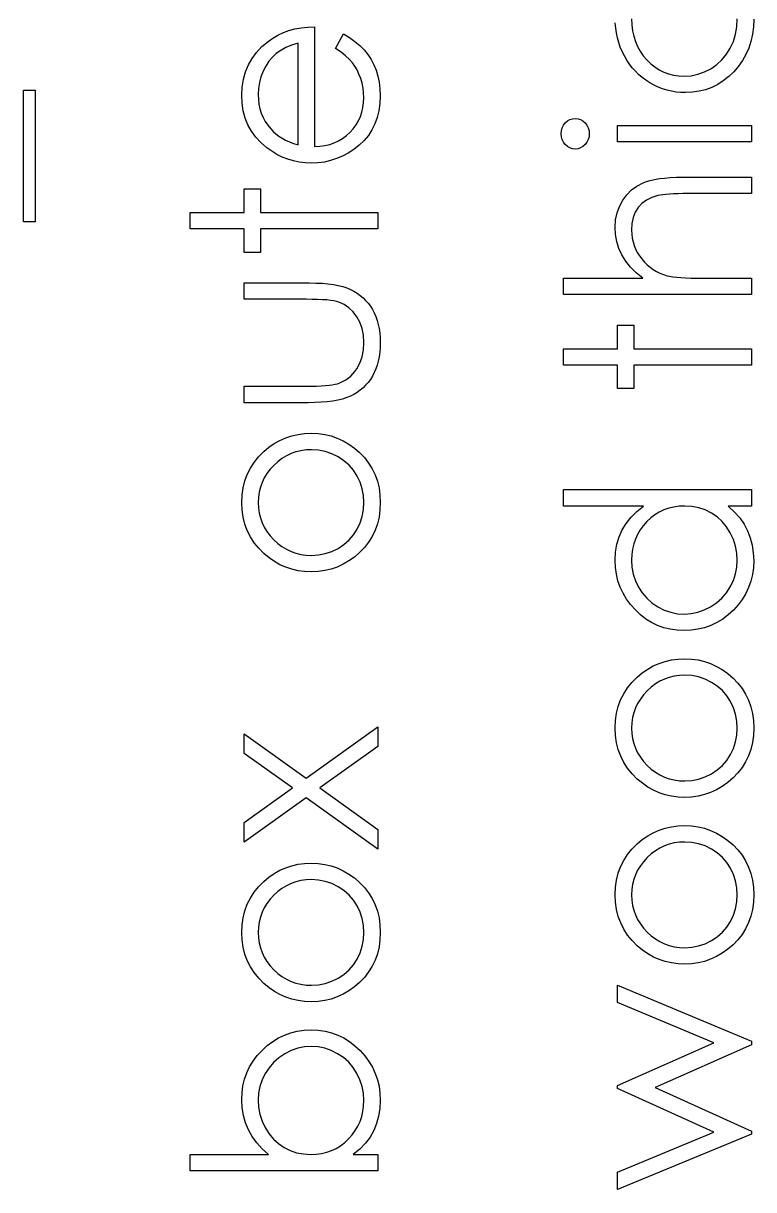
# Model space of a CAD drawing. Header units: millimetres. Extents: x -512 to -50, y 143 to 454.
# Drawn here: x -405.18 to -393.22, y 164.06 to 183.15 of the extents above; entities that cross this region are included whole.
import ezdxf

# ---------------------------------------------------------------- set-up
doc = ezdxf.new("R2010")
doc.units = ezdxf.units.MM

msp = doc.modelspace()

# ---------------------------------------------------------------- linework, layer by layer
at = {"color": 7, "linetype": 'Continuous', "flags": 128}
for points in [[(-393.222, 183.222), (-393.227, 183.095), (-393.242, 182.973), (-393.268, 182.857), (-393.303, 182.747), (-393.349, 182.642), (-393.405, 182.542), (-393.471, 182.448), (-393.548, 182.36), (-393.631, 182.279), (-393.719, 182.21), (-393.811, 182.151), (-393.908, 182.103), (-394.009, 182.065), (-394.114, 182.039), (-394.224, 182.023), (-394.339, 182.017), (-394.339, 182.017), (-394.416, 182.02), (-394.492, 182.027), (-394.567, 182.039), (-394.641, 182.058), (-394.713, 182.08), (-394.784, 182.107), (-394.853, 182.14), (-394.921, 182.177), (-394.986, 182.219), (-395.048, 182.265), (-395.106, 182.314), (-395.16, 182.368), (-395.211, 182.424), (-395.257, 182.485), (-395.301, 182.55), (-395.34, 182.618), (-395.376, 182.689), (-395.406, 182.762), (-395.432, 182.837), (-395.453, 182.914), (-395.47, 182.994), (-395.482, 183.075), (-395.489, 183.158)], [(-395.222, 183.225), (-395.218, 183.126), (-395.206, 183.031), (-395.186, 182.941), (-395.159, 182.855), (-395.124, 182.773), (-395.081, 182.696), (-395.03, 182.622), (-394.971, 182.553), (-394.907, 182.491), (-394.839, 182.437), (-394.768, 182.39), (-394.694, 182.353), (-394.616, 182.324), (-394.535, 182.303), (-394.45, 182.291), (-394.363, 182.286), (-394.363, 182.286), (-394.248, 182.294), (-394.136, 182.317), (-394.028, 182.356), (-393.924, 182.409), (-393.827, 182.476), (-393.741, 182.555), (-393.667, 182.645), (-393.605, 182.746), (-393.555, 182.857), (-393.519, 182.973), (-393.498, 183.097), (-393.491, 183.226)], [(-400.068, 182.74), (-399.942, 182.979), (-399.942, 182.979), (-399.842, 182.92), (-399.752, 182.857), (-399.672, 182.789), (-399.602, 182.717), (-399.541, 182.641), (-399.488, 182.561), (-399.442, 182.475), (-399.405, 182.384), (-399.376, 182.289), (-399.354, 182.187), (-399.342, 182.08), (-399.337, 181.966), (-399.337, 181.966), (-399.343, 181.84), (-399.359, 181.721), (-399.386, 181.609), (-399.424, 181.504), (-399.473, 181.407), (-399.532, 181.316), (-399.602, 181.232), (-399.683, 181.155), (-399.771, 181.087), (-399.862, 181.027), (-399.956, 180.978), (-400.052, 180.937), (-400.152, 180.904), (-400.253, 180.881), (-400.358, 180.868), (-400.466, 180.863), (-400.466, 180.863), (-400.567, 180.868), (-400.665, 180.879), (-400.761, 180.899), (-400.854, 180.926), (-400.944, 180.962), (-401.031, 181.005), (-401.116, 181.057), (-401.198, 181.116), (-401.198, 181.116), (-401.293, 181.199), (-401.376, 181.289), (-401.447, 181.386), (-401.504, 181.49), (-401.549, 181.601), (-401.581, 181.718), (-401.6, 181.842), (-401.607, 181.973), (-401.607, 181.973), (-401.6, 182.107), (-401.58, 182.235), (-401.546, 182.356), (-401.498, 182.47), (-401.438, 182.577), (-401.364, 182.676), (-401.276, 182.77), (-401.175, 182.856), (-401.175, 182.856), (-401.096, 182.911), (-401.013, 182.958), (-400.925, 182.999), (-400.833, 183.032), (-400.735, 183.059), (-400.633, 183.078), (-400.526, 183.089), (-400.414, 183.094), (-400.414, 183.094), (-400.414, 181.133), (-400.414, 181.133), (-400.328, 181.138), (-400.245, 181.15), (-400.166, 181.169), (-400.092, 181.196), (-400.021, 181.228), (-399.955, 181.268), (-399.892, 181.315), (-399.833, 181.368), (-399.78, 181.427), (-399.734, 181.489), (-399.695, 181.554), (-399.663, 181.624), (-399.638, 181.696), (-399.621, 181.771), (-399.61, 181.85), (-399.607, 181.933), (-399.607, 181.933), (-399.61, 182.013), (-399.619, 182.092), (-399.635, 182.17), (-399.658, 182.247), (-399.686, 182.321), (-399.718, 182.389), (-399.754, 182.451), (-399.794, 182.507), (-399.843, 182.562), (-399.905, 182.619), (-399.98, 182.678), (-400.068, 182.74)], [(-400.683, 182.825), (-400.79, 182.793), (-400.884, 182.754), (-400.968, 182.709), (-401.04, 182.657), (-401.104, 182.598), (-401.161, 182.53), (-401.212, 182.453), (-401.256, 182.367), (-401.291, 182.276), (-401.317, 182.181), (-401.332, 182.085), (-401.337, 181.987), (-401.337, 181.987), (-401.334, 181.906), (-401.325, 181.828), (-401.308, 181.753), (-401.286, 181.681), (-401.257, 181.612), (-401.222, 181.545), (-401.18, 181.482), (-401.132, 181.422), (-401.132, 181.422), (-401.092, 181.38), (-401.048, 181.341), (-400.999, 181.304), (-400.945, 181.27), (-400.887, 181.239), (-400.823, 181.21), (-400.756, 181.184), (-400.683, 181.161), (-400.683, 181.161), (-400.683, 182.825)], [(-405.183, 179.902), (-405.183, 182.056), (-405.183, 182.056), (-404.991, 182.056), (-404.991, 182.056), (-404.991, 179.902), (-404.991, 179.902), (-405.183, 179.902)], [(-396.376, 181.343), (-396.372, 181.393), (-396.359, 181.439), (-396.337, 181.482), (-396.308, 181.52), (-396.272, 181.553), (-396.233, 181.576), (-396.19, 181.589), (-396.144, 181.594), (-396.144, 181.594), (-396.099, 181.589), (-396.057, 181.576), (-396.018, 181.553), (-395.982, 181.52), (-395.953, 181.482), (-395.931, 181.439), (-395.918, 181.393), (-395.914, 181.343), (-395.914, 181.343), (-395.918, 181.294), (-395.931, 181.249), (-395.953, 181.206), (-395.982, 181.167), (-396.018, 181.136), (-396.057, 181.113), (-396.099, 181.099), (-396.144, 181.094), (-396.144, 181.094), (-396.19, 181.099), (-396.233, 181.113), (-396.272, 181.136), (-396.308, 181.167), (-396.337, 181.206), (-396.359, 181.249), (-396.372, 181.294), (-396.376, 181.343)], [(-395.452, 181.21), (-395.453, 181.479), (-395.453, 181.479), (-393.26, 181.479), (-393.26, 181.479), (-393.26, 181.21), (-393.26, 181.21), (-395.453, 181.21)], [(-396.337, 178.71), (-396.337, 178.979), (-396.337, 178.979), (-395.039, 178.979), (-395.039, 178.979), (-395.145, 179.068), (-395.237, 179.161), (-395.315, 179.259), (-395.379, 179.361), (-395.428, 179.467), (-395.463, 179.579), (-395.484, 179.693), (-395.491, 179.813), (-395.491, 179.813), (-395.483, 179.934), (-395.46, 180.048), (-395.421, 180.155), (-395.367, 180.255), (-395.3, 180.345), (-395.222, 180.423), (-395.134, 180.488), (-395.034, 180.541), (-394.979, 180.562), (-394.915, 180.581), (-394.845, 180.597), (-394.766, 180.61), (-394.68, 180.619), (-394.588, 180.627), (-394.488, 180.631), (-394.38, 180.633), (-394.38, 180.633), (-393.26, 180.633), (-393.26, 180.633), (-393.26, 180.363), (-393.26, 180.363), (-394.292, 180.363), (-394.292, 180.363), (-394.381, 180.363), (-394.463, 180.362), (-394.537, 180.359), (-394.603, 180.356), (-394.662, 180.351), (-394.712, 180.346), (-394.756, 180.339), (-394.79, 180.332), (-394.79, 180.332), (-394.891, 180.3), (-394.979, 180.256), (-395.053, 180.202), (-395.114, 180.137), (-395.161, 180.061), (-395.195, 179.973), (-395.215, 179.875), (-395.222, 179.765), (-395.222, 179.765), (-395.22, 179.701), (-395.212, 179.637), (-395.198, 179.576), (-395.18, 179.516), (-395.156, 179.458), (-395.128, 179.402), (-395.094, 179.347), (-395.055, 179.294), (-395.012, 179.244), (-394.967, 179.199), (-394.918, 179.158), (-394.868, 179.122), (-394.815, 179.09), (-394.76, 179.062), (-394.701, 179.039), (-394.641, 179.02), (-394.641, 179.02), (-394.598, 179.011), (-394.545, 179.002), (-394.485, 178.995), (-394.415, 178.989), (-394.337, 178.985), (-394.251, 178.981), (-394.156, 178.979), (-394.053, 178.979), (-394.053, 178.979), (-393.26, 178.979), (-393.26, 178.979), (-393.26, 178.71), (-393.26, 178.71), (-396.337, 178.71)], [(-402.452, 179.786), (-402.453, 180.056), (-402.453, 180.056), (-401.568, 180.056), (-401.568, 180.056), (-401.568, 180.44), (-401.568, 180.44), (-401.299, 180.44), (-401.299, 180.44), (-401.299, 180.056), (-401.299, 180.056), (-399.376, 180.056), (-399.376, 180.056), (-399.376, 179.786), (-399.376, 179.786), (-401.299, 179.786), (-401.299, 179.786), (-401.299, 179.402), (-401.299, 179.402), (-401.568, 179.402), (-401.568, 179.402), (-401.568, 179.786), (-401.568, 179.786), (-402.453, 179.786)], [(-401.568, 176.94), (-401.568, 177.21), (-401.568, 177.21), (-400.551, 177.21), (-400.551, 177.21), (-400.462, 177.21), (-400.38, 177.212), (-400.305, 177.216), (-400.237, 177.22), (-400.177, 177.226), (-400.123, 177.234), (-400.078, 177.242), (-400.039, 177.252), (-400.039, 177.252), (-399.99, 177.27), (-399.944, 177.291), (-399.9, 177.317), (-399.86, 177.345), (-399.821, 177.377), (-399.786, 177.413), (-399.753, 177.452), (-399.723, 177.496), (-399.672, 177.59), (-399.635, 177.693), (-399.614, 177.805), (-399.607, 177.925), (-399.607, 177.925), (-399.614, 178.045), (-399.635, 178.156), (-399.67, 178.257), (-399.72, 178.348), (-399.78, 178.428), (-399.851, 178.495), (-399.929, 178.548), (-400.017, 178.588), (-400.017, 178.588), (-400.053, 178.598), (-400.098, 178.607), (-400.151, 178.615), (-400.214, 178.622), (-400.285, 178.627), (-400.365, 178.63), (-400.454, 178.632), (-400.551, 178.633), (-400.551, 178.633), (-401.568, 178.633), (-401.568, 178.633), (-401.568, 178.902), (-401.568, 178.902), (-400.501, 178.902), (-400.501, 178.902), (-400.392, 178.9), (-400.29, 178.895), (-400.194, 178.887), (-400.106, 178.875), (-400.025, 178.86), (-399.951, 178.841), (-399.884, 178.819), (-399.823, 178.794), (-399.768, 178.765), (-399.715, 178.733), (-399.666, 178.697), (-399.62, 178.658), (-399.577, 178.616), (-399.537, 178.57), (-399.5, 178.521), (-399.467, 178.468), (-399.436, 178.412), (-399.41, 178.353), (-399.388, 178.289), (-399.37, 178.223), (-399.355, 178.153), (-399.345, 178.08), (-399.339, 178.003), (-399.337, 177.923), (-399.337, 177.923), (-399.339, 177.843), (-399.345, 177.766), (-399.355, 177.693), (-399.37, 177.622), (-399.388, 177.556), (-399.41, 177.493), (-399.436, 177.433), (-399.467, 177.376), (-399.5, 177.323), (-399.537, 177.273), (-399.577, 177.227), (-399.62, 177.184), (-399.667, 177.145), (-399.717, 177.11), (-399.77, 177.077), (-399.826, 177.048), (-399.887, 177.023), (-399.956, 177.001), (-400.032, 176.982), (-400.115, 176.967), (-400.206, 176.955), (-400.303, 176.947), (-400.408, 176.942), (-400.521, 176.94), (-400.521, 176.94), (-401.568, 176.94)], [(-396.337, 177.556), (-396.337, 177.825), (-396.337, 177.825), (-395.453, 177.825), (-395.453, 177.825), (-395.453, 178.21), (-395.453, 178.21), (-395.183, 178.21), (-395.183, 178.21), (-395.183, 177.825), (-395.183, 177.825), (-393.26, 177.825), (-393.26, 177.825), (-393.26, 177.556), (-393.26, 177.556), (-395.183, 177.556), (-395.183, 177.556), (-395.183, 177.171), (-395.183, 177.171), (-395.453, 177.171), (-395.453, 177.171), (-395.453, 177.556), (-395.453, 177.556), (-396.337, 177.556)], [(-401.606, 175.307), (-401.601, 175.43), (-401.584, 175.547), (-401.555, 175.66), (-401.516, 175.767), (-401.465, 175.868), (-401.403, 175.964), (-401.33, 176.054), (-401.245, 176.14), (-401.245, 176.14), (-401.161, 176.21), (-401.073, 176.271), (-400.982, 176.323), (-400.886, 176.365), (-400.786, 176.398), (-400.683, 176.422), (-400.576, 176.436), (-400.466, 176.44), (-400.466, 176.44), (-400.355, 176.436), (-400.247, 176.42), (-400.143, 176.396), (-400.042, 176.361), (-399.945, 176.317), (-399.852, 176.262), (-399.762, 176.198), (-399.676, 176.123), (-399.596, 176.041), (-399.528, 175.953), (-399.47, 175.86), (-399.422, 175.761), (-399.385, 175.655), (-399.358, 175.545), (-399.343, 175.429), (-399.337, 175.307), (-399.337, 175.307), (-399.343, 175.184), (-399.358, 175.068), (-399.385, 174.957), (-399.422, 174.852), (-399.47, 174.752), (-399.528, 174.658), (-399.596, 174.571), (-399.676, 174.488), (-399.762, 174.414), (-399.852, 174.35), (-399.945, 174.295), (-400.042, 174.25), (-400.143, 174.216), (-400.247, 174.191), (-400.355, 174.176), (-400.466, 174.171), (-400.466, 174.171), (-400.576, 174.176), (-400.683, 174.19), (-400.786, 174.213), (-400.884, 174.246), (-400.98, 174.288), (-401.072, 174.34), (-401.159, 174.401), (-401.244, 174.472), (-401.244, 174.472), (-401.329, 174.557), (-401.402, 174.648), (-401.465, 174.744), (-401.516, 174.846), (-401.555, 174.953), (-401.584, 175.065), (-401.601, 175.184), (-401.607, 175.307)], [(-401.337, 175.306), (-401.333, 175.219), (-401.321, 175.134), (-401.301, 175.053), (-401.274, 174.976), (-401.238, 174.901), (-401.194, 174.829), (-401.142, 174.761), (-401.082, 174.695), (-401.016, 174.636), (-400.947, 174.584), (-400.875, 174.54), (-400.799, 174.504), (-400.721, 174.476), (-400.638, 174.457), (-400.553, 174.445), (-400.464, 174.44), (-400.464, 174.44), (-400.349, 174.448), (-400.238, 174.469), (-400.131, 174.506), (-400.028, 174.556), (-399.933, 174.619), (-399.849, 174.693), (-399.777, 174.777), (-399.717, 174.871), (-399.668, 174.972), (-399.634, 175.079), (-399.613, 175.19), (-399.607, 175.306), (-399.607, 175.306), (-399.613, 175.422), (-399.634, 175.533), (-399.668, 175.639), (-399.717, 175.74), (-399.777, 175.834), (-399.849, 175.918), (-399.933, 175.991), (-400.028, 176.054), (-400.131, 176.106), (-400.238, 176.142), (-400.349, 176.164), (-400.464, 176.171), (-400.464, 176.171), (-400.553, 176.167), (-400.638, 176.155), (-400.721, 176.135), (-400.799, 176.107), (-400.875, 176.071), (-400.947, 176.027), (-401.016, 175.975), (-401.082, 175.915), (-401.142, 175.85), (-401.194, 175.781), (-401.238, 175.71), (-401.274, 175.635), (-401.301, 175.557), (-401.321, 175.476), (-401.333, 175.392), (-401.337, 175.306)], [(-396.337, 175.517), (-393.26, 175.517), (-393.26, 175.517), (-393.26, 175.248), (-393.26, 175.248), (-393.64, 175.248), (-393.64, 175.248), (-393.539, 175.155), (-393.451, 175.057), (-393.38, 174.952), (-393.322, 174.843), (-393.278, 174.728), (-393.247, 174.609), (-393.228, 174.483), (-393.222, 174.353), (-393.222, 174.353), (-393.227, 174.237), (-393.243, 174.125), (-393.269, 174.017), (-393.305, 173.914), (-393.352, 173.815), (-393.409, 173.72), (-393.476, 173.63), (-393.554, 173.544), (-393.64, 173.466), (-393.729, 173.398), (-393.823, 173.341), (-393.923, 173.293), (-394.026, 173.256), (-394.134, 173.231), (-394.246, 173.215), (-394.363, 173.21), (-394.363, 173.21), (-394.477, 173.215), (-394.587, 173.231), (-394.693, 173.257), (-394.795, 173.294), (-394.893, 173.342), (-394.986, 173.399), (-395.075, 173.468), (-395.16, 173.547), (-395.238, 173.634), (-395.305, 173.725), (-395.362, 173.82), (-395.408, 173.92), (-395.445, 174.024), (-395.471, 174.132), (-395.486, 174.244), (-395.491, 174.361), (-395.491, 174.361), (-395.484, 174.495), (-395.462, 174.622), (-395.426, 174.743), (-395.376, 174.857), (-395.31, 174.965), (-395.231, 175.067), (-395.137, 175.16), (-395.028, 175.248), (-395.028, 175.248), (-396.337, 175.248), (-396.337, 175.248), (-396.337, 175.517)], [(-395.222, 174.365), (-395.215, 174.247), (-395.194, 174.134), (-395.158, 174.026), (-395.109, 173.922), (-395.046, 173.826), (-394.973, 173.74), (-394.888, 173.664), (-394.792, 173.598), (-394.688, 173.546), (-394.581, 173.509), (-394.472, 173.486), (-394.36, 173.479), (-394.36, 173.479), (-394.248, 173.487), (-394.138, 173.509), (-394.032, 173.547), (-393.927, 173.6), (-393.83, 173.666), (-393.744, 173.741), (-393.669, 173.828), (-393.606, 173.925), (-393.555, 174.029), (-393.52, 174.136), (-393.498, 174.247), (-393.491, 174.362), (-393.491, 174.362), (-393.498, 174.479), (-393.519, 174.592), (-393.555, 174.702), (-393.605, 174.809), (-393.667, 174.908), (-393.739, 174.996), (-393.821, 175.071), (-393.914, 175.134), (-394.014, 175.184), (-394.12, 175.22), (-394.233, 175.241), (-394.352, 175.248), (-394.352, 175.248), (-394.442, 175.244), (-394.53, 175.232), (-394.613, 175.212), (-394.692, 175.184), (-394.768, 175.148), (-394.84, 175.104), (-394.908, 175.053), (-394.973, 174.993), (-395.031, 174.927), (-395.082, 174.858), (-395.125, 174.785), (-395.159, 174.708), (-395.187, 174.628), (-395.206, 174.544), (-395.218, 174.456), (-395.222, 174.365)], [(-395.491, 171.615), (-395.486, 171.738), (-395.468, 171.855), (-395.44, 171.967), (-395.401, 172.074), (-395.35, 172.175), (-395.288, 172.271), (-395.215, 172.362), (-395.13, 172.448), (-395.13, 172.448), (-395.046, 172.518), (-394.958, 172.579), (-394.866, 172.631), (-394.771, 172.673), (-394.671, 172.706), (-394.568, 172.729), (-394.461, 172.743), (-394.351, 172.748), (-394.351, 172.748), (-394.239, 172.743), (-394.132, 172.728), (-394.028, 172.704), (-393.927, 172.669), (-393.83, 172.624), (-393.736, 172.57), (-393.647, 172.505), (-393.56, 172.431), (-393.481, 172.348), (-393.412, 172.261), (-393.354, 172.167), (-393.307, 172.068), (-393.269, 171.963), (-393.243, 171.853), (-393.227, 171.737), (-393.222, 171.615), (-393.222, 171.615), (-393.227, 171.492), (-393.243, 171.375), (-393.269, 171.265), (-393.307, 171.16), (-393.354, 171.06), (-393.412, 170.966), (-393.481, 170.878), (-393.56, 170.796), (-393.647, 170.722), (-393.736, 170.657), (-393.83, 170.603), (-393.927, 170.558), (-394.028, 170.523), (-394.132, 170.499), (-394.239, 170.484), (-394.351, 170.479), (-394.351, 170.479), (-394.461, 170.484), (-394.567, 170.497), (-394.67, 170.521), (-394.769, 170.554), (-394.864, 170.596), (-394.956, 170.648), (-395.044, 170.709), (-395.128, 170.779), (-395.128, 170.779), (-395.214, 170.865), (-395.287, 170.955), (-395.349, 171.051), (-395.4, 171.154), (-395.44, 171.261), (-395.468, 171.373), (-395.486, 171.491), (-395.491, 171.615)], [(-395.222, 171.613), (-395.218, 171.526), (-395.206, 171.442), (-395.186, 171.361), (-395.158, 171.283), (-395.122, 171.208), (-395.078, 171.137), (-395.027, 171.068), (-394.967, 171.003), (-394.901, 170.943), (-394.832, 170.892), (-394.76, 170.848), (-394.684, 170.812), (-394.605, 170.784), (-394.523, 170.764), (-394.438, 170.752), (-394.349, 170.748), (-394.349, 170.748), (-394.234, 170.755), (-394.123, 170.777), (-394.016, 170.814), (-393.913, 170.864), (-393.818, 170.927), (-393.734, 171.001), (-393.662, 171.085), (-393.601, 171.178), (-393.553, 171.28), (-393.519, 171.386), (-393.498, 171.497), (-393.491, 171.613), (-393.491, 171.613), (-393.498, 171.729), (-393.519, 171.841), (-393.553, 171.946), (-393.601, 172.048), (-393.662, 172.142), (-393.734, 172.226), (-393.818, 172.299), (-393.913, 172.362), (-394.016, 172.413), (-394.123, 172.45), (-394.234, 172.472), (-394.349, 172.479), (-394.349, 172.479), (-394.438, 172.475), (-394.523, 172.463), (-394.605, 172.443), (-394.684, 172.415), (-394.76, 172.379), (-394.832, 172.335), (-394.901, 172.283), (-394.967, 172.223), (-395.027, 172.157), (-395.078, 172.089), (-395.122, 172.017), (-395.158, 171.943), (-395.186, 171.865), (-395.206, 171.784), (-395.218, 171.7), (-395.222, 171.613)], [(-401.568, 169.748), (-401.568, 170.068), (-401.568, 170.068), (-400.777, 170.633), (-400.777, 170.633), (-401.568, 171.197), (-401.568, 171.197), (-401.568, 171.517), (-401.568, 171.517), (-400.553, 170.793), (-400.553, 170.793), (-399.376, 171.633), (-399.376, 171.633), (-399.376, 171.312), (-399.376, 171.312), (-400.328, 170.633), (-400.328, 170.633), (-399.376, 169.953), (-399.376, 169.953), (-399.376, 169.633), (-399.376, 169.633), (-400.553, 170.473), (-400.553, 170.473), (-401.568, 169.748)], [(-395.491, 168.884), (-395.486, 169.007), (-395.468, 169.124), (-395.44, 169.237), (-395.401, 169.344), (-395.35, 169.445), (-395.288, 169.541), (-395.215, 169.631), (-395.13, 169.717), (-395.13, 169.717), (-395.046, 169.787), (-394.958, 169.848), (-394.866, 169.9), (-394.771, 169.942), (-394.671, 169.975), (-394.568, 169.999), (-394.461, 170.012), (-394.351, 170.017), (-394.351, 170.017), (-394.239, 170.012), (-394.132, 169.997), (-394.028, 169.973), (-393.927, 169.938), (-393.83, 169.893), (-393.736, 169.839), (-393.647, 169.774), (-393.56, 169.7), (-393.481, 169.618), (-393.412, 169.53), (-393.354, 169.437), (-393.307, 169.338), (-393.269, 169.232), (-393.243, 169.122), (-393.227, 169.006), (-393.222, 168.884), (-393.222, 168.884), (-393.227, 168.761), (-393.243, 168.645), (-393.269, 168.534), (-393.307, 168.429), (-393.354, 168.329), (-393.412, 168.235), (-393.481, 168.148), (-393.56, 168.065), (-393.647, 167.991), (-393.736, 167.926), (-393.83, 167.872), (-393.927, 167.827), (-394.028, 167.792), (-394.132, 167.768), (-394.239, 167.753), (-394.351, 167.748), (-394.351, 167.748), (-394.461, 167.753), (-394.567, 167.767), (-394.67, 167.79), (-394.769, 167.823), (-394.864, 167.865), (-394.956, 167.917), (-395.044, 167.978), (-395.128, 168.048), (-395.128, 168.048), (-395.214, 168.134), (-395.287, 168.225), (-395.349, 168.321), (-395.4, 168.423), (-395.44, 168.53), (-395.468, 168.642), (-395.486, 168.761), (-395.491, 168.884)], [(-395.222, 168.883), (-395.218, 168.795), (-395.206, 168.711), (-395.186, 168.63), (-395.158, 168.553), (-395.122, 168.478), (-395.078, 168.406), (-395.027, 168.338), (-394.967, 168.272), (-394.901, 168.213), (-394.832, 168.161), (-394.76, 168.117), (-394.684, 168.081), (-394.605, 168.053), (-394.523, 168.033), (-394.438, 168.021), (-394.349, 168.017), (-394.349, 168.017), (-394.234, 168.024), (-394.123, 168.046), (-394.016, 168.083), (-393.913, 168.133), (-393.818, 168.196), (-393.734, 168.27), (-393.662, 168.354), (-393.601, 168.448), (-393.553, 168.549), (-393.519, 168.655), (-393.498, 168.767), (-393.491, 168.883), (-393.491, 168.883), (-393.498, 168.999), (-393.519, 169.11), (-393.553, 169.216), (-393.601, 169.317), (-393.662, 169.411), (-393.734, 169.495), (-393.818, 169.568), (-393.913, 169.631), (-394.016, 169.683), (-394.123, 169.719), (-394.234, 169.741), (-394.349, 169.748), (-394.349, 169.748), (-394.438, 169.744), (-394.523, 169.732), (-394.605, 169.712), (-394.684, 169.684), (-394.76, 169.648), (-394.832, 169.604), (-394.901, 169.552), (-394.967, 169.492), (-395.027, 169.426), (-395.078, 169.358), (-395.122, 169.286), (-395.158, 169.212), (-395.186, 169.134), (-395.206, 169.053), (-395.218, 168.969), (-395.222, 168.883)], [(-401.606, 168.268), (-401.601, 168.392), (-401.584, 168.509), (-401.555, 168.621), (-401.516, 168.728), (-401.465, 168.829), (-401.403, 168.925), (-401.33, 169.016), (-401.245, 169.101), (-401.245, 169.101), (-401.161, 169.172), (-401.073, 169.233), (-400.982, 169.285), (-400.886, 169.327), (-400.786, 169.36), (-400.683, 169.383), (-400.576, 169.397), (-400.466, 169.402), (-400.466, 169.402), (-400.355, 169.397), (-400.247, 169.382), (-400.143, 169.357), (-400.042, 169.323), (-399.945, 169.278), (-399.852, 169.223), (-399.762, 169.159), (-399.676, 169.085), (-399.596, 169.002), (-399.528, 168.914), (-399.47, 168.821), (-399.422, 168.722), (-399.385, 168.617), (-399.358, 168.506), (-399.343, 168.39), (-399.337, 168.268), (-399.337, 168.268), (-399.343, 168.146), (-399.358, 168.029), (-399.385, 167.919), (-399.422, 167.814), (-399.47, 167.714), (-399.528, 167.62), (-399.596, 167.532), (-399.676, 167.45), (-399.762, 167.375), (-399.852, 167.311), (-399.945, 167.256), (-400.042, 167.212), (-400.143, 167.177), (-400.247, 167.152), (-400.355, 167.137), (-400.466, 167.133), (-400.466, 167.133), (-400.576, 167.137), (-400.683, 167.151), (-400.786, 167.175), (-400.884, 167.208), (-400.98, 167.25), (-401.072, 167.301), (-401.159, 167.363), (-401.244, 167.433), (-401.244, 167.433), (-401.329, 167.518), (-401.402, 167.609), (-401.465, 167.705), (-401.516, 167.808), (-401.555, 167.914), (-401.584, 168.027), (-401.601, 168.145), (-401.607, 168.268)], [(-401.337, 168.267), (-401.333, 168.18), (-401.321, 168.096), (-401.301, 168.015), (-401.274, 167.937), (-401.238, 167.862), (-401.194, 167.791), (-401.142, 167.722), (-401.082, 167.657), (-401.016, 167.597), (-400.947, 167.545), (-400.875, 167.502), (-400.799, 167.466), (-400.721, 167.438), (-400.638, 167.418), (-400.553, 167.406), (-400.464, 167.402), (-400.464, 167.402), (-400.349, 167.409), (-400.238, 167.431), (-400.131, 167.467), (-400.028, 167.518), (-399.933, 167.581), (-399.849, 167.655), (-399.777, 167.738), (-399.717, 167.832), (-399.668, 167.934), (-399.634, 168.04), (-399.613, 168.151), (-399.607, 168.267), (-399.607, 168.267), (-399.613, 168.383), (-399.634, 168.494), (-399.668, 168.6), (-399.717, 168.702), (-399.777, 168.795), (-399.849, 168.88), (-399.933, 168.953), (-400.028, 169.016), (-400.131, 169.067), (-400.238, 169.104), (-400.349, 169.125), (-400.464, 169.133), (-400.464, 169.133), (-400.553, 169.128), (-400.638, 169.116), (-400.721, 169.097), (-400.799, 169.069), (-400.875, 169.033), (-400.947, 168.988), (-401.016, 168.937), (-401.082, 168.877), (-401.142, 168.811), (-401.194, 168.743), (-401.238, 168.671), (-401.274, 168.597), (-401.301, 168.518), (-401.321, 168.438), (-401.333, 168.354), (-401.337, 168.267)], [(-395.452, 164.056), (-395.453, 164.345), (-395.453, 164.345), (-393.876, 164.998), (-393.876, 164.998), (-395.453, 165.714), (-395.453, 165.714), (-395.453, 165.759), (-395.453, 165.759), (-393.876, 166.46), (-393.876, 166.46), (-395.453, 167.119), (-395.453, 167.119), (-395.453, 167.402), (-395.453, 167.402), (-393.26, 166.485), (-393.26, 166.485), (-393.26, 166.429), (-393.26, 166.429), (-394.837, 165.729), (-394.837, 165.729), (-393.26, 165.014), (-393.26, 165.014), (-393.26, 164.964), (-393.26, 164.964), (-395.453, 164.056)], [(-399.376, 164.363), (-402.453, 164.363), (-402.453, 164.363), (-402.453, 164.633), (-402.453, 164.633), (-401.17, 164.633), (-401.17, 164.633), (-401.273, 164.726), (-401.361, 164.824), (-401.436, 164.928), (-401.498, 165.036), (-401.545, 165.151), (-401.58, 165.271), (-401.6, 165.396), (-401.607, 165.527), (-401.607, 165.527), (-401.601, 165.643), (-401.586, 165.755), (-401.56, 165.863), (-401.524, 165.966), (-401.477, 166.065), (-401.42, 166.16), (-401.352, 166.25), (-401.274, 166.336), (-401.189, 166.414), (-401.099, 166.482), (-401.005, 166.54), (-400.906, 166.588), (-400.804, 166.624), (-400.696, 166.65), (-400.584, 166.666), (-400.468, 166.671), (-400.468, 166.671), (-400.353, 166.666), (-400.242, 166.65), (-400.136, 166.624), (-400.034, 166.586), (-399.936, 166.539), (-399.843, 166.481), (-399.753, 166.412), (-399.668, 166.333), (-399.591, 166.246), (-399.524, 166.155), (-399.467, 166.06), (-399.42, 165.96), (-399.384, 165.856), (-399.358, 165.748), (-399.343, 165.635), (-399.337, 165.518), (-399.337, 165.518), (-399.344, 165.385), (-399.364, 165.258), (-399.397, 165.138), (-399.444, 165.024), (-399.504, 164.916), (-399.581, 164.815), (-399.673, 164.721), (-399.781, 164.633), (-399.781, 164.633), (-399.376, 164.633), (-399.376, 164.633), (-399.376, 164.363)], [(-399.606, 165.516), (-399.614, 165.634), (-399.635, 165.747), (-399.67, 165.855), (-399.72, 165.959), (-399.781, 166.055), (-399.855, 166.141), (-399.94, 166.217), (-400.037, 166.282), (-400.14, 166.335), (-400.247, 166.372), (-400.355, 166.395), (-400.468, 166.402), (-400.468, 166.402), (-400.58, 166.394), (-400.69, 166.372), (-400.797, 166.333), (-400.902, 166.28), (-400.999, 166.215), (-401.085, 166.139), (-401.159, 166.053), (-401.223, 165.956), (-401.273, 165.853), (-401.308, 165.745), (-401.33, 165.634), (-401.337, 165.52), (-401.337, 165.52), (-401.33, 165.404), (-401.308, 165.291), (-401.273, 165.18), (-401.223, 165.073), (-401.16, 164.973), (-401.088, 164.885), (-401.006, 164.809), (-400.914, 164.746), (-400.813, 164.696), (-400.707, 164.661), (-400.595, 164.64), (-400.476, 164.633), (-400.476, 164.633), (-400.385, 164.637), (-400.298, 164.649), (-400.215, 164.669), (-400.135, 164.696), (-400.06, 164.732), (-399.988, 164.776), (-399.92, 164.828), (-399.856, 164.887), (-399.798, 164.953), (-399.747, 165.023), (-399.704, 165.095), (-399.669, 165.172), (-399.641, 165.253), (-399.622, 165.337), (-399.61, 165.425), (-399.607, 165.516)]]:
    msp.add_lwpolyline(points, dxfattribs=at)

doc.saveas('drawing.dxf')
